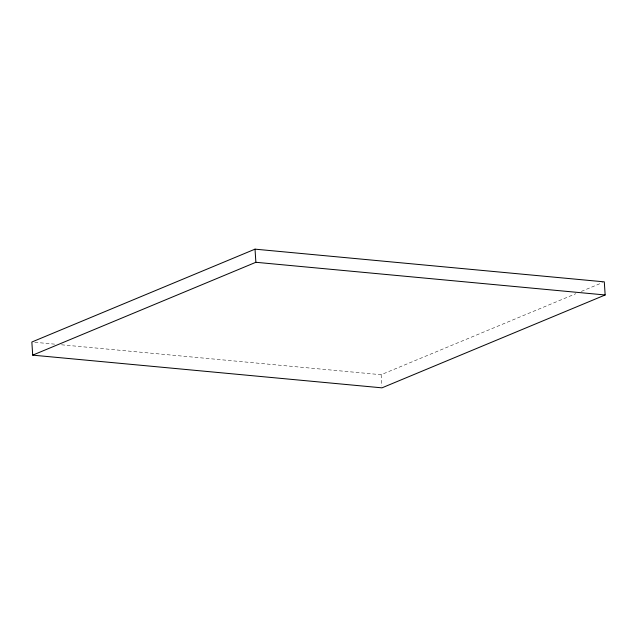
<?xml version="1.0" encoding="UTF-8"?>
<svg xmlns="http://www.w3.org/2000/svg" width="637" height="637" viewBox="0 0 637 637"><rect width="100%" height="100%" fill="white"/><g stroke="black" fill="none" stroke-linecap="round" stroke-linejoin="round"><path stroke-width="0.48" stroke-dasharray="3.19 2.39" d="M61.534 344.8L381.125 374.715L575.832 293.705M581.342 291.412L602.467 282.621M34.82 342.3L54.607 344.147M381.125 374.715L381.858 385.966"/><path stroke-width="0.96" d="M255.023 249.155L31.85 342.021L32.702 355.143L381.977 387.845L605.15 294.979L604.298 281.857L255.023 249.155L255.875 262.285L32.702 355.143M255.875 262.285L605.15 294.979"/></g></svg>
